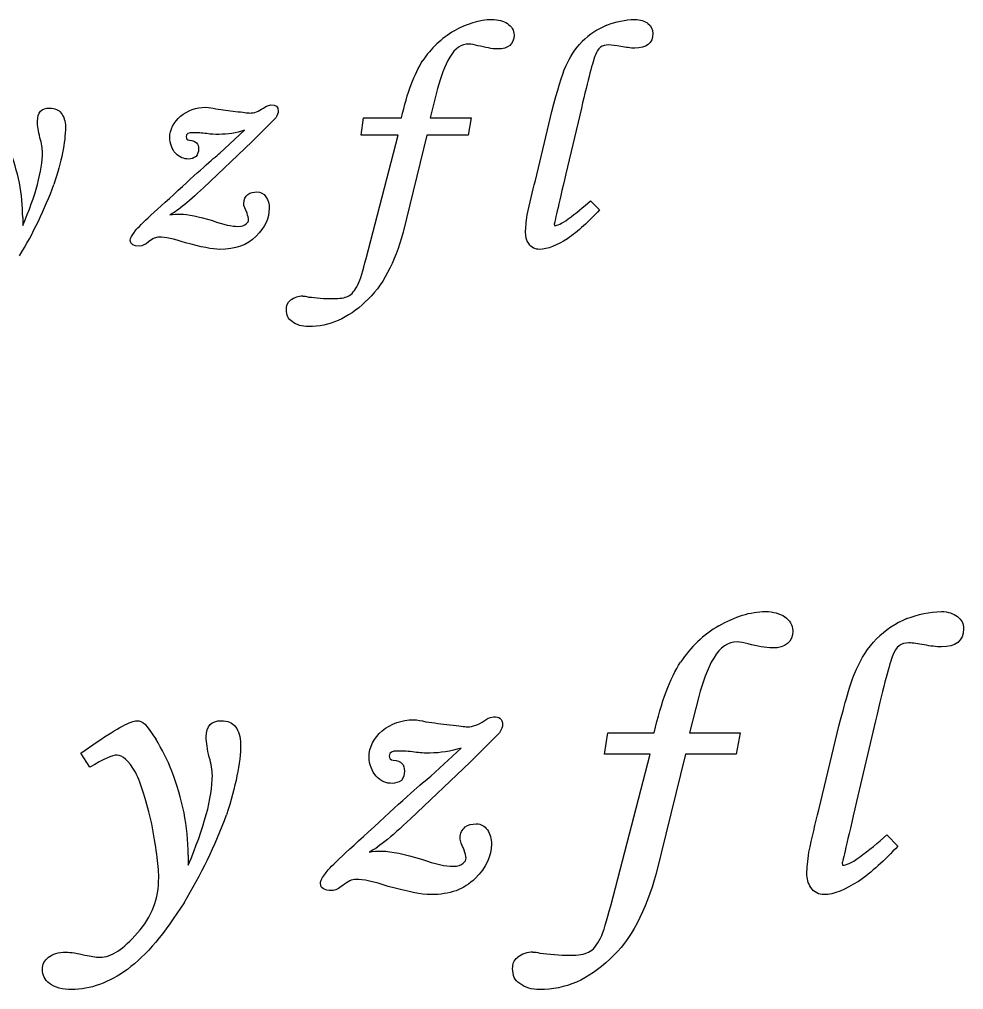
# Model space of a CAD drawing. Header units: millimetres. Extents: x 34 to 5984, y -3597 to 314.
# Drawn here: x 2911.8 to 3014.9, y -1154.4 to -1048.4 of the extents above; entities that cross this region are included whole.
import ezdxf

# ---------------------------------------------------------------- set-up
doc = ezdxf.new("R2010")
doc.units = ezdxf.units.MM

msp = doc.modelspace()

# ---------------------------------------------------------------- linework, layer by layer
at = {"color": 1, "lineweight": 25}
for points in [[(2957.441, -1055.914), (2956.634, -1059.144), (2961.12, -1059.144), (2960.761, -1061.029), (2956.275, -1061.029), (2953.672, -1071.617)], [(2973.144, -1058.068), (2971.439, -1065.246)], [(2939.764, -1059.144), (2937.162, -1061.747), (2931.868, -1066.771)], [(2949.635, -1074.488), (2953.134, -1061.029), (2949.096, -1061.029), (2949.365, -1059.144), (2953.493, -1059.144)], [(2985.952, -1122.345), (2984.958, -1126.32), (2990.479, -1126.32), (2990.038, -1128.639), (2984.516, -1128.639), (2981.314, -1141.669)], [(3005.276, -1124.995), (3003.178, -1133.829)], [(2964.199, -1126.32), (2960.996, -1129.522), (2954.481, -1135.706)], [(2976.345, -1145.202), (2980.652, -1128.639), (2975.683, -1128.639), (2976.014, -1126.32), (2981.093, -1126.32)], [(2919.477, -1130.074), (2918.483, -1128.528), (2920.25, -1127.314)]]:
    msp.add_lwpolyline(points, dxfattribs=at)
for points in [[(2967.222, -1069.733, -0.0108159), (2968.119, -1065.964), (2969.914, -1058.427)], [(2912.128, -1070.002, 0.0498004), (2911.769, -1066.233, 0.038632), (2910.692, -1062.554, 0.0472897), (2909.256, -1059.683)], [(2933.663, -1063.003), (2936.355, -1060.49, -0.0784466), (2933.573, -1060.939)], [(2971.708, -1070.181, 0.0230032), (2974.131, -1068.207), (2975.118, -1069.194)], [(2997.988, -1139.35, -0.0108159), (2999.092, -1134.712), (3001.301, -1125.437)], [(2930.188, -1139.681, 0.0498004), (2929.746, -1135.043, 0.038632), (2928.421, -1130.516, 0.0472897), (2926.654, -1126.983)], [(2956.69, -1131.068), (2960.002, -1127.976, -0.0784466), (2956.579, -1128.528)], [(3003.509, -1139.902, 0.0230032), (3006.491, -1137.473), (3007.705, -1138.687)]]:
    msp.add_lwpolyline(points, format="xyb", dxfattribs=at)
for centre, radius, start, end in [((2979.104, -1056.69), 8.316, 112.47388, 134.90625), ((2964.671, -1058.786), 10.645, 120.70659, 146.19711), ((2943.006, -988.572), 70.271, 261.99018, 263.75979), ((2930.778, -1072.473), 11.713, 82.89369, 90.37338), ((2874.133, -1051.237), 44.098, 328.59012, 339.87123), ((2942.712, -1080.82), 2.204, 89.65992, 127.21007), ((3012.611, -1123.299), 10.234, 112.47388, 134.90625), ((2994.85, -1125.878), 13.1, 120.70659, 146.19711), ((2968.188, -1039.472), 86.477, 261.99018, 263.75979), ((2953.14, -1142.722), 14.415, 82.89369, 90.37338), ((2883.43, -1116.589), 54.268, 328.59012, 339.87123), ((2967.826, -1152.994), 2.712, 89.65992, 127.21007)]:
    msp.add_arc(centre, radius, start, end, dxfattribs=at)
for points in [[(2959.236, -1049.633), (2960.671, -1048.826), (2962.017, -1048.377), (2963.363, -1048.377)], [(2959.236, -1049.633), (2960.671, -1048.826), (2962.017, -1048.377), (2963.363, -1048.377)], [(2963.363, -1048.377), (2964.081, -1048.377), (2964.619, -1048.556), (2965.068, -1048.826)], [(2963.363, -1048.377), (2964.081, -1048.377), (2964.619, -1048.556), (2965.068, -1048.826)], [(2965.068, -1048.826), (2965.517, -1049.184), (2965.786, -1049.543), (2965.786, -1050.082)], [(2965.068, -1048.826), (2965.517, -1049.184), (2965.786, -1049.543), (2965.786, -1050.082)], [(2975.925, -1049.005), (2976.912, -1048.646), (2977.899, -1048.377), (2978.976, -1048.377)], [(2975.925, -1049.005), (2976.912, -1048.646), (2977.899, -1048.377), (2978.976, -1048.377)], [(2978.976, -1048.377), (2979.604, -1048.377), (2980.053, -1048.556), (2980.412, -1048.826)], [(2978.976, -1048.377), (2979.604, -1048.377), (2980.053, -1048.556), (2980.412, -1048.826)], [(2980.412, -1048.826), (2980.771, -1049.095), (2980.95, -1049.454), (2980.95, -1049.902)], [(2980.412, -1048.826), (2980.771, -1049.095), (2980.95, -1049.454), (2980.95, -1049.902)], [(2965.786, -1050.082), (2965.786, -1051.069), (2965.158, -1051.607), (2963.991, -1051.607)], [(2965.786, -1050.082), (2965.786, -1051.069), (2965.158, -1051.607), (2963.991, -1051.607)], [(2980.95, -1049.902), (2980.95, -1050.979), (2980.232, -1051.517), (2978.976, -1051.517)], [(2980.95, -1049.902), (2980.95, -1050.979), (2980.232, -1051.517), (2978.976, -1051.517)], [(2960.851, -1051.069), (2960.043, -1051.069), (2959.325, -1051.517), (2958.787, -1052.504)], [(2960.851, -1051.069), (2960.043, -1051.069), (2959.325, -1051.517), (2958.787, -1052.504)], [(2961.838, -1051.248), (2961.479, -1051.159), (2961.12, -1051.069), (2960.851, -1051.069)], [(2961.838, -1051.248), (2961.479, -1051.159), (2961.12, -1051.069), (2960.851, -1051.069)], [(2963.991, -1051.607), (2963.363, -1051.607), (2962.645, -1051.428), (2961.838, -1051.248)], [(2963.991, -1051.607), (2963.363, -1051.607), (2962.645, -1051.428), (2961.838, -1051.248)], [(2971.439, -1053.491), (2971.888, -1052.504), (2972.426, -1051.607), (2973.234, -1050.8)], [(2971.439, -1053.491), (2971.888, -1052.504), (2972.426, -1051.607), (2973.234, -1050.8)], [(2976.105, -1051.159), (2975.387, -1051.159), (2974.938, -1051.517), (2974.669, -1052.235)], [(2976.105, -1051.159), (2975.387, -1051.159), (2974.938, -1051.517), (2974.669, -1052.235)], [(2977.451, -1051.338), (2976.912, -1051.248), (2976.464, -1051.159), (2976.105, -1051.159)], [(2977.451, -1051.338), (2976.912, -1051.248), (2976.464, -1051.159), (2976.105, -1051.159)], [(2978.976, -1051.517), (2978.528, -1051.517), (2977.989, -1051.428), (2977.451, -1051.338)], [(2978.976, -1051.517), (2978.528, -1051.517), (2977.989, -1051.428), (2977.451, -1051.338)], [(2974.669, -1052.235), (2974.4, -1052.953), (2973.862, -1054.927), (2973.144, -1058.068)], [(2974.669, -1052.235), (2974.4, -1052.953), (2973.862, -1054.927), (2973.144, -1058.068)], [(2953.493, -1059.144), (2954.121, -1056.363), (2954.929, -1054.299), (2955.826, -1052.863)], [(2953.493, -1059.144), (2954.121, -1056.363), (2954.929, -1054.299), (2955.826, -1052.863)], [(2958.787, -1052.504), (2958.159, -1053.491), (2957.8, -1054.658), (2957.441, -1055.914)], [(2958.787, -1052.504), (2958.159, -1053.491), (2957.8, -1054.658), (2957.441, -1055.914)], [(2969.914, -1058.427), (2970.542, -1056.094), (2970.99, -1054.479), (2971.439, -1053.491)], [(2969.914, -1058.427), (2970.542, -1056.094), (2970.99, -1054.479), (2971.439, -1053.491)], [(2938.418, -1058.068), (2938.598, -1057.888), (2938.867, -1057.799), (2939.226, -1057.709)], [(2938.418, -1058.068), (2938.598, -1057.888), (2938.867, -1057.799), (2939.226, -1057.709)], [(2939.226, -1057.709), (2939.764, -1057.709), (2940.034, -1057.888), (2940.034, -1058.427)], [(2939.226, -1057.709), (2939.764, -1057.709), (2940.034, -1057.888), (2940.034, -1058.427)], [(2913.743, -1059.503), (2913.743, -1058.516), (2914.191, -1058.068), (2915.089, -1058.068)], [(2913.743, -1059.503), (2913.743, -1058.516), (2914.191, -1058.068), (2915.089, -1058.068)], [(2915.089, -1058.068), (2915.627, -1058.068), (2916.076, -1058.247), (2916.345, -1058.606)], [(2915.089, -1058.068), (2915.627, -1058.068), (2916.076, -1058.247), (2916.345, -1058.606)], [(2916.345, -1058.606), (2916.614, -1058.965), (2916.794, -1059.503), (2916.794, -1060.131)], [(2916.345, -1058.606), (2916.614, -1058.965), (2916.794, -1059.503), (2916.794, -1060.131)], [(2929.356, -1058.965), (2930.163, -1058.337), (2931.061, -1057.978), (2932.137, -1057.978)], [(2929.356, -1058.965), (2930.163, -1058.337), (2931.061, -1057.978), (2932.137, -1057.978)], [(2932.137, -1057.978), (2932.496, -1057.978), (2932.855, -1058.068), (2933.214, -1058.157)], [(2932.137, -1057.978), (2932.496, -1057.978), (2932.855, -1058.068), (2933.214, -1058.157)], [(2935.368, -1058.427), (2936.175, -1058.516), (2936.714, -1058.606), (2936.893, -1058.606)], [(2935.368, -1058.427), (2936.175, -1058.516), (2936.714, -1058.606), (2936.893, -1058.606)], [(2936.893, -1058.606), (2937.431, -1058.606), (2937.88, -1058.427), (2938.418, -1058.068)], [(2936.893, -1058.606), (2937.431, -1058.606), (2937.88, -1058.427), (2938.418, -1058.068)], [(2940.034, -1058.427), (2940.034, -1058.606), (2939.944, -1058.786), (2939.764, -1059.144)], [(2940.034, -1058.427), (2940.034, -1058.606), (2939.944, -1058.786), (2939.764, -1059.144)], [(2914.012, -1061.298), (2913.832, -1060.58), (2913.743, -1060.042), (2913.743, -1059.503)], [(2914.012, -1061.298), (2913.832, -1060.58), (2913.743, -1060.042), (2913.743, -1059.503)], [(2928.189, -1061.298), (2928.189, -1060.401), (2928.638, -1059.593), (2929.356, -1058.965)], [(2928.189, -1061.298), (2928.189, -1060.401), (2928.638, -1059.593), (2929.356, -1058.965)], [(2916.794, -1060.131), (2916.794, -1061.836), (2916.345, -1063.9), (2915.537, -1066.413)], [(2916.794, -1060.131), (2916.794, -1061.836), (2916.345, -1063.9), (2915.537, -1066.413)], [(2930.702, -1060.76), (2930.253, -1060.76), (2929.984, -1060.849), (2929.984, -1061.208)], [(2930.702, -1060.76), (2930.253, -1060.76), (2929.984, -1060.849), (2929.984, -1061.208)], [(2933.573, -1060.939), (2933.124, -1060.939), (2932.676, -1060.939), (2932.227, -1060.849)], [(2933.573, -1060.939), (2933.124, -1060.939), (2932.676, -1060.939), (2932.227, -1060.849)], [(2914.281, -1062.913), (2914.281, -1062.464), (2914.191, -1061.926), (2914.012, -1061.298)], [(2914.281, -1062.913), (2914.281, -1062.464), (2914.191, -1061.926), (2914.012, -1061.298)], [(2928.817, -1063.003), (2928.458, -1062.554), (2928.189, -1061.926), (2928.189, -1061.298)], [(2928.817, -1063.003), (2928.458, -1062.554), (2928.189, -1061.926), (2928.189, -1061.298)], [(2929.984, -1061.208), (2929.984, -1061.388), (2930.074, -1061.567), (2930.343, -1061.567)], [(2929.984, -1061.208), (2929.984, -1061.388), (2930.074, -1061.567), (2930.343, -1061.567)], [(2930.343, -1061.567), (2931.061, -1061.657), (2931.33, -1061.926), (2931.33, -1062.554)], [(2930.343, -1061.567), (2931.061, -1061.657), (2931.33, -1061.926), (2931.33, -1062.554)], [(2912.128, -1070.899), (2913.563, -1067.579), (2914.281, -1064.887), (2914.281, -1062.913)], [(2912.128, -1070.899), (2913.563, -1067.579), (2914.281, -1064.887), (2914.281, -1062.913)], [(2928.638, -1067.489), (2931.24, -1065.067), (2932.945, -1063.541), (2933.663, -1063.003)], [(2928.638, -1067.489), (2931.24, -1065.067), (2932.945, -1063.541), (2933.663, -1063.003)], [(2930.253, -1063.631), (2929.715, -1063.631), (2929.266, -1063.451), (2928.817, -1063.003)], [(2930.253, -1063.631), (2929.715, -1063.631), (2929.266, -1063.451), (2928.817, -1063.003)], [(2931.33, -1062.554), (2931.33, -1062.823), (2931.24, -1063.093), (2931.061, -1063.362)], [(2931.33, -1062.554), (2931.33, -1062.823), (2931.24, -1063.093), (2931.061, -1063.362)], [(2931.061, -1063.362), (2930.791, -1063.541), (2930.522, -1063.631), (2930.253, -1063.631)], [(2931.061, -1063.362), (2930.791, -1063.541), (2930.522, -1063.631), (2930.253, -1063.631)], [(2971.439, -1065.246), (2970.631, -1068.835), (2970.183, -1070.63), (2970.183, -1070.72)], [(2971.439, -1065.246), (2970.631, -1068.835), (2970.183, -1070.63), (2970.183, -1070.72)], [(2931.868, -1066.771), (2930.074, -1068.476), (2928.817, -1069.463), (2928.189, -1069.733)], [(2931.868, -1066.771), (2930.074, -1068.476), (2928.817, -1069.463), (2928.189, -1069.733)], [(2936.714, -1067.489), (2936.983, -1067.31), (2937.342, -1067.22), (2937.701, -1067.22)], [(2936.714, -1067.489), (2936.983, -1067.31), (2937.342, -1067.22), (2937.701, -1067.22)], [(2937.701, -1067.22), (2938.149, -1067.22), (2938.418, -1067.4), (2938.688, -1067.759)], [(2937.701, -1067.22), (2938.149, -1067.22), (2938.418, -1067.4), (2938.688, -1067.759)], [(2924.331, -1071.617), (2924.51, -1071.258), (2925.946, -1069.912), (2928.638, -1067.489)], [(2924.331, -1071.617), (2924.51, -1071.258), (2925.946, -1069.912), (2928.638, -1067.489)], [(2936.265, -1068.476), (2936.265, -1068.028), (2936.444, -1067.759), (2936.714, -1067.489)], [(2936.265, -1068.476), (2936.265, -1068.028), (2936.444, -1067.759), (2936.714, -1067.489)], [(2938.688, -1067.759), (2938.957, -1068.117), (2939.047, -1068.566), (2939.047, -1069.015)], [(2938.688, -1067.759), (2938.957, -1068.117), (2939.047, -1068.566), (2939.047, -1069.015)], [(2936.624, -1069.553), (2936.444, -1069.104), (2936.265, -1068.746), (2936.265, -1068.476)], [(2936.624, -1069.553), (2936.444, -1069.104), (2936.265, -1068.746), (2936.265, -1068.476)], [(2939.047, -1069.015), (2939.047, -1070.091), (2938.598, -1071.079), (2937.611, -1072.066)], [(2939.047, -1069.015), (2939.047, -1070.091), (2938.598, -1071.079), (2937.611, -1072.066)], [(2975.118, -1069.194), (2973.951, -1070.45), (2972.785, -1071.527), (2971.618, -1072.335)], [(2975.118, -1069.194), (2973.951, -1070.45), (2972.785, -1071.527), (2971.618, -1072.335)], [(2912.128, -1070.002), (2912.128, -1070.45), (2912.128, -1070.72), (2912.128, -1070.899)], [(2912.128, -1070.002), (2912.128, -1070.45), (2912.128, -1070.72), (2912.128, -1070.899)], [(2928.189, -1069.733), (2928.548, -1069.643), (2928.997, -1069.643), (2929.356, -1069.643)], [(2928.189, -1069.733), (2928.548, -1069.643), (2928.997, -1069.643), (2929.356, -1069.643)], [(2929.356, -1069.643), (2930.163, -1069.643), (2931.33, -1069.912), (2932.855, -1070.361)], [(2929.356, -1069.643), (2930.163, -1069.643), (2931.33, -1069.912), (2932.855, -1070.361)], [(2932.855, -1070.361), (2934.022, -1070.809), (2935.009, -1070.989), (2935.637, -1070.989)], [(2932.855, -1070.361), (2934.022, -1070.809), (2935.009, -1070.989), (2935.637, -1070.989)], [(2936.534, -1070.72), (2936.714, -1070.54), (2936.803, -1070.45), (2936.803, -1070.271)], [(2936.534, -1070.72), (2936.714, -1070.54), (2936.803, -1070.45), (2936.803, -1070.271)], [(2936.803, -1070.271), (2936.803, -1070.091), (2936.714, -1069.822), (2936.624, -1069.553)], [(2936.803, -1070.271), (2936.803, -1070.091), (2936.714, -1069.822), (2936.624, -1069.553)], [(2967.042, -1071.617), (2967.042, -1071.168), (2967.132, -1070.54), (2967.222, -1069.733)], [(2967.042, -1071.617), (2967.042, -1071.168), (2967.132, -1070.54), (2967.222, -1069.733)], [(2970.272, -1070.899), (2970.452, -1070.899), (2970.99, -1070.72), (2971.708, -1070.181)], [(2970.272, -1070.899), (2970.452, -1070.899), (2970.99, -1070.72), (2971.708, -1070.181)], [(2935.637, -1070.989), (2936.085, -1070.989), (2936.355, -1070.899), (2936.534, -1070.72)], [(2935.637, -1070.989), (2936.085, -1070.989), (2936.355, -1070.899), (2936.534, -1070.72)], [(2970.183, -1070.72), (2970.183, -1070.899), (2970.183, -1070.899), (2970.272, -1070.899)], [(2970.183, -1070.72), (2970.183, -1070.899), (2970.183, -1070.899), (2970.272, -1070.899)], [(2923.882, -1072.514), (2923.882, -1072.245), (2924.062, -1071.976), (2924.331, -1071.617)], [(2923.882, -1072.514), (2923.882, -1072.245), (2924.062, -1071.976), (2924.331, -1071.617)], [(2924.869, -1073.142), (2924.241, -1073.142), (2923.882, -1072.963), (2923.882, -1072.514)], [(2924.869, -1073.142), (2924.241, -1073.142), (2923.882, -1072.963), (2923.882, -1072.514)], [(2927.023, -1072.155), (2926.664, -1072.155), (2926.305, -1072.335), (2925.856, -1072.694)], [(2927.023, -1072.155), (2926.664, -1072.155), (2926.305, -1072.335), (2925.856, -1072.694)], [(2929.894, -1072.783), (2928.638, -1072.335), (2927.651, -1072.155), (2927.023, -1072.155)], [(2929.894, -1072.783), (2928.638, -1072.335), (2927.651, -1072.155), (2927.023, -1072.155)], [(2937.611, -1072.066), (2936.624, -1073.053), (2935.368, -1073.501), (2933.663, -1073.501)], [(2937.611, -1072.066), (2936.624, -1073.053), (2935.368, -1073.501), (2933.663, -1073.501)], [(2953.672, -1071.617), (2952.775, -1074.937), (2951.429, -1077.539), (2949.545, -1079.244)], [(2953.672, -1071.617), (2952.775, -1074.937), (2951.429, -1077.539), (2949.545, -1079.244)], [(2967.401, -1072.873), (2967.132, -1072.514), (2967.042, -1072.066), (2967.042, -1071.617)], [(2967.401, -1072.873), (2967.132, -1072.514), (2967.042, -1072.066), (2967.042, -1071.617)], [(2971.618, -1072.335), (2970.452, -1073.053), (2969.465, -1073.501), (2968.568, -1073.501)], [(2971.618, -1072.335), (2970.452, -1073.053), (2969.465, -1073.501), (2968.568, -1073.501)], [(2925.856, -1072.694), (2925.497, -1072.963), (2925.228, -1073.142), (2924.869, -1073.142)], [(2925.856, -1072.694), (2925.497, -1072.963), (2925.228, -1073.142), (2924.869, -1073.142)], [(2933.663, -1073.501), (2932.855, -1073.501), (2931.599, -1073.232), (2929.894, -1072.783)], [(2933.663, -1073.501), (2932.855, -1073.501), (2931.599, -1073.232), (2929.894, -1072.783)], [(2968.568, -1073.501), (2968.119, -1073.501), (2967.67, -1073.322), (2967.401, -1072.873)], [(2968.568, -1073.501), (2968.119, -1073.501), (2967.67, -1073.322), (2967.401, -1072.873)], [(2948.737, -1077.36), (2949.006, -1076.821), (2949.276, -1075.834), (2949.635, -1074.488)], [(2948.737, -1077.36), (2949.006, -1076.821), (2949.276, -1075.834), (2949.635, -1074.488)], [(2947.661, -1078.616), (2948.109, -1078.436), (2948.378, -1077.988), (2948.737, -1077.36)], [(2947.661, -1078.616), (2948.109, -1078.436), (2948.378, -1077.988), (2948.737, -1077.36)], [(2942.725, -1078.616), (2942.905, -1078.616), (2943.084, -1078.616), (2943.354, -1078.706)], [(2942.725, -1078.616), (2942.905, -1078.616), (2943.084, -1078.616), (2943.354, -1078.706)], [(2943.354, -1078.706), (2944.161, -1078.795), (2945.058, -1078.885), (2946.045, -1078.885)], [(2943.354, -1078.706), (2944.161, -1078.795), (2945.058, -1078.885), (2946.045, -1078.885)], [(2946.045, -1078.885), (2946.763, -1078.885), (2947.302, -1078.795), (2947.661, -1078.616)], [(2946.045, -1078.885), (2946.763, -1078.885), (2947.302, -1078.795), (2947.661, -1078.616)], [(2940.931, -1080.051), (2940.931, -1079.693), (2941.021, -1079.334), (2941.379, -1079.064)], [(2940.931, -1080.051), (2940.931, -1079.693), (2941.021, -1079.334), (2941.379, -1079.064)], [(2949.545, -1079.244), (2947.661, -1081.039), (2945.597, -1081.936), (2943.354, -1081.936)], [(2949.545, -1079.244), (2947.661, -1081.039), (2945.597, -1081.936), (2943.354, -1081.936)], [(2941.559, -1081.397), (2941.11, -1081.128), (2940.931, -1080.68), (2940.931, -1080.051)], [(2941.559, -1081.397), (2941.11, -1081.128), (2940.931, -1080.68), (2940.931, -1080.051)], [(2943.354, -1081.936), (2942.636, -1081.936), (2942.008, -1081.756), (2941.559, -1081.397)], [(2943.354, -1081.936), (2942.636, -1081.936), (2942.008, -1081.756), (2941.559, -1081.397)], [(2988.16, -1114.615), (2989.927, -1113.621), (2991.584, -1113.069), (2993.24, -1113.069)], [(2988.16, -1114.615), (2989.927, -1113.621), (2991.584, -1113.069), (2993.24, -1113.069)], [(2993.24, -1113.069), (2994.123, -1113.069), (2994.786, -1113.29), (2995.338, -1113.621)], [(2993.24, -1113.069), (2994.123, -1113.069), (2994.786, -1113.29), (2995.338, -1113.621)], [(2995.338, -1113.621), (2995.89, -1114.063), (2996.221, -1114.505), (2996.221, -1115.167)], [(2995.338, -1113.621), (2995.89, -1114.063), (2996.221, -1114.505), (2996.221, -1115.167)], [(3008.699, -1113.842), (3009.914, -1113.4), (3011.129, -1113.069), (3012.454, -1113.069)], [(3008.699, -1113.842), (3009.914, -1113.4), (3011.129, -1113.069), (3012.454, -1113.069)], [(3012.454, -1113.069), (3013.227, -1113.069), (3013.779, -1113.29), (3014.22, -1113.621)], [(3012.454, -1113.069), (3013.227, -1113.069), (3013.779, -1113.29), (3014.22, -1113.621)], [(3014.22, -1113.621), (3014.662, -1113.953), (3014.883, -1114.394), (3014.883, -1114.946)], [(3014.22, -1113.621), (3014.662, -1113.953), (3014.883, -1114.394), (3014.883, -1114.946)], [(3014.883, -1114.946), (3014.883, -1116.271), (3014, -1116.934), (3012.454, -1116.934)], [(3014.883, -1114.946), (3014.883, -1116.271), (3014, -1116.934), (3012.454, -1116.934)], [(2996.221, -1115.167), (2996.221, -1116.382), (2995.448, -1117.044), (2994.013, -1117.044)], [(2996.221, -1115.167), (2996.221, -1116.382), (2995.448, -1117.044), (2994.013, -1117.044)], [(3003.178, -1119.363), (3003.73, -1118.149), (3004.393, -1117.044), (3005.387, -1116.051)], [(3003.178, -1119.363), (3003.73, -1118.149), (3004.393, -1117.044), (3005.387, -1116.051)], [(2990.148, -1116.382), (2989.154, -1116.382), (2988.271, -1116.934), (2987.608, -1118.149)], [(2990.148, -1116.382), (2989.154, -1116.382), (2988.271, -1116.934), (2987.608, -1118.149)], [(2991.363, -1116.603), (2990.921, -1116.492), (2990.479, -1116.382), (2990.148, -1116.382)], [(2991.363, -1116.603), (2990.921, -1116.492), (2990.479, -1116.382), (2990.148, -1116.382)], [(2994.013, -1117.044), (2993.24, -1117.044), (2992.357, -1116.824), (2991.363, -1116.603)], [(2994.013, -1117.044), (2993.24, -1117.044), (2992.357, -1116.824), (2991.363, -1116.603)], [(3008.92, -1116.492), (3008.037, -1116.492), (3007.485, -1116.934), (3007.153, -1117.817)], [(3008.92, -1116.492), (3008.037, -1116.492), (3007.485, -1116.934), (3007.153, -1117.817)], [(3010.577, -1116.713), (3009.914, -1116.603), (3009.362, -1116.492), (3008.92, -1116.492)], [(3010.577, -1116.713), (3009.914, -1116.603), (3009.362, -1116.492), (3008.92, -1116.492)], [(3012.454, -1116.934), (3011.902, -1116.934), (3011.239, -1116.824), (3010.577, -1116.713)], [(3012.454, -1116.934), (3011.902, -1116.934), (3011.239, -1116.824), (3010.577, -1116.713)], [(2987.608, -1118.149), (2986.835, -1119.363), (2986.394, -1120.799), (2985.952, -1122.345)], [(2987.608, -1118.149), (2986.835, -1119.363), (2986.394, -1120.799), (2985.952, -1122.345)], [(3007.153, -1117.817), (3006.822, -1118.701), (3006.16, -1121.13), (3005.276, -1124.995)], [(3007.153, -1117.817), (3006.822, -1118.701), (3006.16, -1121.13), (3005.276, -1124.995)], [(2981.093, -1126.32), (2981.866, -1122.897), (2982.86, -1120.357), (2983.964, -1118.59)], [(2981.093, -1126.32), (2981.866, -1122.897), (2982.86, -1120.357), (2983.964, -1118.59)], [(3001.301, -1125.437), (3002.074, -1122.566), (3002.626, -1120.578), (3003.178, -1119.363)], [(3001.301, -1125.437), (3002.074, -1122.566), (3002.626, -1120.578), (3003.178, -1119.363)], [(2962.542, -1124.995), (2962.763, -1124.774), (2963.094, -1124.664), (2963.536, -1124.553)], [(2962.542, -1124.995), (2962.763, -1124.774), (2963.094, -1124.664), (2963.536, -1124.553)], [(2963.536, -1124.553), (2964.199, -1124.553), (2964.53, -1124.774), (2964.53, -1125.437)], [(2963.536, -1124.553), (2964.199, -1124.553), (2964.53, -1124.774), (2964.53, -1125.437)], [(2920.25, -1127.314), (2922.458, -1125.768), (2924.004, -1124.995), (2924.556, -1124.995)], [(2920.25, -1127.314), (2922.458, -1125.768), (2924.004, -1124.995), (2924.556, -1124.995)], [(2924.556, -1124.995), (2924.888, -1124.995), (2925.219, -1125.105), (2925.44, -1125.326)], [(2924.556, -1124.995), (2924.888, -1124.995), (2925.219, -1125.105), (2925.44, -1125.326)], [(2925.44, -1125.326), (2925.55, -1125.437), (2925.992, -1125.989), (2926.654, -1126.983)], [(2925.44, -1125.326), (2925.55, -1125.437), (2925.992, -1125.989), (2926.654, -1126.983)], [(2932.176, -1126.762), (2932.176, -1125.547), (2932.728, -1124.995), (2933.832, -1124.995)], [(2932.176, -1126.762), (2932.176, -1125.547), (2932.728, -1124.995), (2933.832, -1124.995)], [(2933.832, -1124.995), (2934.495, -1124.995), (2935.047, -1125.216), (2935.378, -1125.657)], [(2933.832, -1124.995), (2934.495, -1124.995), (2935.047, -1125.216), (2935.378, -1125.657)], [(2951.389, -1126.099), (2952.383, -1125.326), (2953.487, -1124.884), (2954.812, -1124.884)], [(2951.389, -1126.099), (2952.383, -1125.326), (2953.487, -1124.884), (2954.812, -1124.884)], [(2954.812, -1124.884), (2955.254, -1124.884), (2955.696, -1124.995), (2956.138, -1125.105)], [(2954.812, -1124.884), (2955.254, -1124.884), (2955.696, -1124.995), (2956.138, -1125.105)], [(2958.788, -1125.437), (2959.782, -1125.547), (2960.444, -1125.657), (2960.665, -1125.657)], [(2958.788, -1125.437), (2959.782, -1125.547), (2960.444, -1125.657), (2960.665, -1125.657)], [(2960.665, -1125.657), (2961.327, -1125.657), (2961.88, -1125.437), (2962.542, -1124.995)], [(2960.665, -1125.657), (2961.327, -1125.657), (2961.88, -1125.437), (2962.542, -1124.995)], [(2964.53, -1125.437), (2964.53, -1125.657), (2964.419, -1125.878), (2964.199, -1126.32)], [(2964.53, -1125.437), (2964.53, -1125.657), (2964.419, -1125.878), (2964.199, -1126.32)], [(2935.378, -1125.657), (2935.709, -1126.099), (2935.93, -1126.762), (2935.93, -1127.535)], [(2935.378, -1125.657), (2935.709, -1126.099), (2935.93, -1126.762), (2935.93, -1127.535)], [(2949.954, -1128.97), (2949.954, -1127.866), (2950.506, -1126.872), (2951.389, -1126.099)], [(2949.954, -1128.97), (2949.954, -1127.866), (2950.506, -1126.872), (2951.389, -1126.099)], [(2932.507, -1128.97), (2932.286, -1128.087), (2932.176, -1127.424), (2932.176, -1126.762)], [(2932.507, -1128.97), (2932.286, -1128.087), (2932.176, -1127.424), (2932.176, -1126.762)], [(2935.93, -1127.535), (2935.93, -1129.633), (2935.378, -1132.172), (2934.384, -1135.264)], [(2935.93, -1127.535), (2935.93, -1129.633), (2935.378, -1132.172), (2934.384, -1135.264)], [(2922.458, -1128.749), (2921.906, -1128.749), (2920.912, -1129.191), (2919.477, -1130.074)], [(2922.458, -1128.749), (2921.906, -1128.749), (2920.912, -1129.191), (2919.477, -1130.074)], [(2924.446, -1130.627), (2923.673, -1129.301), (2923.01, -1128.749), (2922.458, -1128.749)], [(2924.446, -1130.627), (2923.673, -1129.301), (2923.01, -1128.749), (2922.458, -1128.749)], [(2953.046, -1128.308), (2952.494, -1128.308), (2952.162, -1128.418), (2952.162, -1128.86)], [(2953.046, -1128.308), (2952.494, -1128.308), (2952.162, -1128.418), (2952.162, -1128.86)], [(2956.579, -1128.528), (2956.027, -1128.528), (2955.475, -1128.528), (2954.923, -1128.418)], [(2956.579, -1128.528), (2956.027, -1128.528), (2955.475, -1128.528), (2954.923, -1128.418)], [(2932.838, -1130.958), (2932.838, -1130.406), (2932.728, -1129.743), (2932.507, -1128.97)], [(2932.838, -1130.958), (2932.838, -1130.406), (2932.728, -1129.743), (2932.507, -1128.97)], [(2950.727, -1131.068), (2950.285, -1130.516), (2949.954, -1129.743), (2949.954, -1128.97)], [(2950.727, -1131.068), (2950.285, -1130.516), (2949.954, -1129.743), (2949.954, -1128.97)], [(2952.162, -1128.86), (2952.162, -1129.081), (2952.273, -1129.301), (2952.604, -1129.301)], [(2952.162, -1128.86), (2952.162, -1129.081), (2952.273, -1129.301), (2952.604, -1129.301)], [(2952.604, -1129.301), (2953.487, -1129.412), (2953.819, -1129.743), (2953.819, -1130.516)], [(2952.604, -1129.301), (2953.487, -1129.412), (2953.819, -1129.743), (2953.819, -1130.516)], [(2926.213, -1136.258), (2925.661, -1133.829), (2925.108, -1131.952), (2924.446, -1130.627)], [(2926.213, -1136.258), (2925.661, -1133.829), (2925.108, -1131.952), (2924.446, -1130.627)], [(2953.819, -1130.516), (2953.819, -1130.847), (2953.708, -1131.179), (2953.487, -1131.51)], [(2953.819, -1130.516), (2953.819, -1130.847), (2953.708, -1131.179), (2953.487, -1131.51)], [(2930.188, -1140.785), (2931.955, -1136.7), (2932.838, -1133.387), (2932.838, -1130.958)], [(2930.188, -1140.785), (2931.955, -1136.7), (2932.838, -1133.387), (2932.838, -1130.958)], [(2950.506, -1136.589), (2953.708, -1133.608), (2955.806, -1131.731), (2956.69, -1131.068)], [(2950.506, -1136.589), (2953.708, -1133.608), (2955.806, -1131.731), (2956.69, -1131.068)], [(2952.494, -1131.841), (2951.831, -1131.841), (2951.279, -1131.62), (2950.727, -1131.068)], [(2952.494, -1131.841), (2951.831, -1131.841), (2951.279, -1131.62), (2950.727, -1131.068)], [(2953.487, -1131.51), (2953.156, -1131.731), (2952.825, -1131.841), (2952.494, -1131.841)], [(2953.487, -1131.51), (2953.156, -1131.731), (2952.825, -1131.841), (2952.494, -1131.841)], [(3003.178, -1133.829), (3002.184, -1138.246), (3001.632, -1140.454), (3001.632, -1140.565)], [(3003.178, -1133.829), (3002.184, -1138.246), (3001.632, -1140.454), (3001.632, -1140.565)], [(2954.481, -1135.706), (2952.273, -1137.804), (2950.727, -1139.019), (2949.954, -1139.35)], [(2954.481, -1135.706), (2952.273, -1137.804), (2950.727, -1139.019), (2949.954, -1139.35)], [(2926.986, -1142.111), (2926.986, -1140.675), (2926.654, -1138.687), (2926.213, -1136.258)], [(2926.986, -1142.111), (2926.986, -1140.675), (2926.654, -1138.687), (2926.213, -1136.258)], [(2945.206, -1141.669), (2945.426, -1141.227), (2947.193, -1139.571), (2950.506, -1136.589)], [(2945.206, -1141.669), (2945.426, -1141.227), (2947.193, -1139.571), (2950.506, -1136.589)], [(2959.892, -1137.804), (2959.892, -1137.252), (2960.113, -1136.921), (2960.444, -1136.589)], [(2959.892, -1137.804), (2959.892, -1137.252), (2960.113, -1136.921), (2960.444, -1136.589)], [(2960.444, -1136.589), (2960.775, -1136.369), (2961.217, -1136.258), (2961.659, -1136.258)], [(2960.444, -1136.589), (2960.775, -1136.369), (2961.217, -1136.258), (2961.659, -1136.258)], [(2961.659, -1136.258), (2962.211, -1136.258), (2962.542, -1136.479), (2962.873, -1136.921)], [(2961.659, -1136.258), (2962.211, -1136.258), (2962.542, -1136.479), (2962.873, -1136.921)], [(2962.873, -1136.921), (2963.205, -1137.362), (2963.315, -1137.914), (2963.315, -1138.467)], [(2962.873, -1136.921), (2963.205, -1137.362), (2963.315, -1137.914), (2963.315, -1138.467)], [(2960.334, -1139.129), (2960.113, -1138.577), (2959.892, -1138.135), (2959.892, -1137.804)], [(2960.334, -1139.129), (2960.113, -1138.577), (2959.892, -1138.135), (2959.892, -1137.804)], [(2949.954, -1139.35), (2950.396, -1139.24), (2950.948, -1139.24), (2951.389, -1139.24)], [(2949.954, -1139.35), (2950.396, -1139.24), (2950.948, -1139.24), (2951.389, -1139.24)], [(2951.389, -1139.24), (2952.383, -1139.24), (2953.819, -1139.571), (2955.696, -1140.123)], [(2951.389, -1139.24), (2952.383, -1139.24), (2953.819, -1139.571), (2955.696, -1140.123)], [(2960.555, -1140.013), (2960.555, -1139.792), (2960.444, -1139.46), (2960.334, -1139.129)], [(2960.555, -1140.013), (2960.555, -1139.792), (2960.444, -1139.46), (2960.334, -1139.129)], [(2963.315, -1138.467), (2963.315, -1139.792), (2962.763, -1141.006), (2961.548, -1142.221)], [(2963.315, -1138.467), (2963.315, -1139.792), (2962.763, -1141.006), (2961.548, -1142.221)], [(2997.767, -1141.669), (2997.767, -1141.117), (2997.878, -1140.344), (2997.988, -1139.35)], [(2997.767, -1141.669), (2997.767, -1141.117), (2997.878, -1140.344), (2997.988, -1139.35)], [(3007.705, -1138.687), (3006.27, -1140.233), (3004.834, -1141.558), (3003.399, -1142.552)], [(3007.705, -1138.687), (3006.27, -1140.233), (3004.834, -1141.558), (3003.399, -1142.552)], [(2930.188, -1139.681), (2930.188, -1140.233), (2930.188, -1140.565), (2930.188, -1140.785)], [(2930.188, -1139.681), (2930.188, -1140.233), (2930.188, -1140.565), (2930.188, -1140.785)], [(2955.696, -1140.123), (2957.131, -1140.675), (2958.346, -1140.896), (2959.119, -1140.896)], [(2955.696, -1140.123), (2957.131, -1140.675), (2958.346, -1140.896), (2959.119, -1140.896)], [(2960.223, -1140.565), (2960.444, -1140.344), (2960.555, -1140.233), (2960.555, -1140.013)], [(2960.223, -1140.565), (2960.444, -1140.344), (2960.555, -1140.233), (2960.555, -1140.013)], [(3001.743, -1140.785), (3001.963, -1140.785), (3002.626, -1140.565), (3003.509, -1139.902)], [(3001.743, -1140.785), (3001.963, -1140.785), (3002.626, -1140.565), (3003.509, -1139.902)], [(2959.119, -1140.896), (2959.671, -1140.896), (2960.002, -1140.785), (2960.223, -1140.565)], [(2959.119, -1140.896), (2959.671, -1140.896), (2960.002, -1140.785), (2960.223, -1140.565)], [(3001.632, -1140.565), (3001.632, -1140.785), (3001.632, -1140.785), (3001.743, -1140.785)], [(3001.632, -1140.565), (3001.632, -1140.785), (3001.632, -1140.785), (3001.743, -1140.785)], [(2924.667, -1148.184), (2926.213, -1146.417), (2926.986, -1144.429), (2926.986, -1142.111)], [(2924.667, -1148.184), (2926.213, -1146.417), (2926.986, -1144.429), (2926.986, -1142.111)], [(2944.653, -1142.773), (2944.653, -1142.442), (2944.874, -1142.111), (2945.206, -1141.669)], [(2944.653, -1142.773), (2944.653, -1142.442), (2944.874, -1142.111), (2945.206, -1141.669)], [(2948.518, -1142.331), (2948.077, -1142.331), (2947.635, -1142.552), (2947.083, -1142.994)], [(2948.518, -1142.331), (2948.077, -1142.331), (2947.635, -1142.552), (2947.083, -1142.994)], [(2952.052, -1143.104), (2950.506, -1142.552), (2949.291, -1142.331), (2948.518, -1142.331)], [(2952.052, -1143.104), (2950.506, -1142.552), (2949.291, -1142.331), (2948.518, -1142.331)], [(2961.548, -1142.221), (2960.334, -1143.436), (2958.788, -1143.988), (2956.69, -1143.988)], [(2961.548, -1142.221), (2960.334, -1143.436), (2958.788, -1143.988), (2956.69, -1143.988)], [(2981.314, -1141.669), (2980.21, -1145.755), (2978.554, -1148.957), (2976.235, -1151.055)], [(2981.314, -1141.669), (2980.21, -1145.755), (2978.554, -1148.957), (2976.235, -1151.055)], [(2998.209, -1143.215), (2997.878, -1142.773), (2997.767, -1142.221), (2997.767, -1141.669)], [(2998.209, -1143.215), (2997.878, -1142.773), (2997.767, -1142.221), (2997.767, -1141.669)], [(3003.399, -1142.552), (3001.963, -1143.436), (3000.749, -1143.988), (2999.645, -1143.988)], [(3003.399, -1142.552), (3001.963, -1143.436), (3000.749, -1143.988), (2999.645, -1143.988)], [(2945.868, -1143.546), (2945.095, -1143.546), (2944.653, -1143.325), (2944.653, -1142.773)], [(2945.868, -1143.546), (2945.095, -1143.546), (2944.653, -1143.325), (2944.653, -1142.773)], [(2947.083, -1142.994), (2946.641, -1143.325), (2946.31, -1143.546), (2945.868, -1143.546)], [(2947.083, -1142.994), (2946.641, -1143.325), (2946.31, -1143.546), (2945.868, -1143.546)], [(2956.69, -1143.988), (2955.696, -1143.988), (2954.15, -1143.657), (2952.052, -1143.104)], [(2956.69, -1143.988), (2955.696, -1143.988), (2954.15, -1143.657), (2952.052, -1143.104)], [(2999.645, -1143.988), (2999.092, -1143.988), (2998.54, -1143.767), (2998.209, -1143.215)], [(2999.645, -1143.988), (2999.092, -1143.988), (2998.54, -1143.767), (2998.209, -1143.215)], [(2929.746, -1144.871), (2927.648, -1148.184), (2925.661, -1150.613), (2923.563, -1152.159)], [(2929.746, -1144.871), (2927.648, -1148.184), (2925.661, -1150.613), (2923.563, -1152.159)], [(2975.241, -1148.736), (2975.572, -1148.073), (2975.903, -1146.859), (2976.345, -1145.202)], [(2975.241, -1148.736), (2975.572, -1148.073), (2975.903, -1146.859), (2976.345, -1145.202)], [(2920.581, -1150.834), (2921.796, -1150.834), (2923.121, -1149.951), (2924.667, -1148.184)], [(2920.581, -1150.834), (2921.796, -1150.834), (2923.121, -1149.951), (2924.667, -1148.184)], [(2973.916, -1150.282), (2974.468, -1150.061), (2974.799, -1149.509), (2975.241, -1148.736)], [(2973.916, -1150.282), (2974.468, -1150.061), (2974.799, -1149.509), (2975.241, -1148.736)], [(2914.287, -1152.159), (2914.287, -1151.607), (2914.508, -1151.165), (2914.949, -1150.834)], [(2914.287, -1152.159), (2914.287, -1151.607), (2914.508, -1151.165), (2914.949, -1150.834)], [(2914.949, -1150.834), (2915.391, -1150.503), (2916.054, -1150.282), (2916.827, -1150.282)], [(2914.949, -1150.834), (2915.391, -1150.503), (2916.054, -1150.282), (2916.827, -1150.282)], [(2916.827, -1150.282), (2917.379, -1150.282), (2918.152, -1150.392), (2918.925, -1150.613)], [(2916.827, -1150.282), (2917.379, -1150.282), (2918.152, -1150.392), (2918.925, -1150.613)], [(2918.925, -1150.613), (2919.587, -1150.724), (2920.029, -1150.834), (2920.581, -1150.834)], [(2918.925, -1150.613), (2919.587, -1150.724), (2920.029, -1150.834), (2920.581, -1150.834)], [(2965.634, -1152.049), (2965.634, -1151.607), (2965.744, -1151.165), (2966.186, -1150.834)], [(2965.634, -1152.049), (2965.634, -1151.607), (2965.744, -1151.165), (2966.186, -1150.834)], [(2967.842, -1150.282), (2968.063, -1150.282), (2968.284, -1150.282), (2968.615, -1150.392)], [(2967.842, -1150.282), (2968.063, -1150.282), (2968.284, -1150.282), (2968.615, -1150.392)], [(2968.615, -1150.392), (2969.609, -1150.503), (2970.714, -1150.613), (2971.928, -1150.613)], [(2968.615, -1150.392), (2969.609, -1150.503), (2970.714, -1150.613), (2971.928, -1150.613)], [(2976.235, -1151.055), (2973.916, -1153.263), (2971.376, -1154.368), (2968.615, -1154.368)], [(2976.235, -1151.055), (2973.916, -1153.263), (2971.376, -1154.368), (2968.615, -1154.368)], [(2971.928, -1150.613), (2972.812, -1150.613), (2973.474, -1150.503), (2973.916, -1150.282)], [(2971.928, -1150.613), (2972.812, -1150.613), (2973.474, -1150.503), (2973.916, -1150.282)], [(2966.407, -1153.705), (2965.855, -1153.374), (2965.634, -1152.822), (2965.634, -1152.049)], [(2966.407, -1153.705), (2965.855, -1153.374), (2965.634, -1152.822), (2965.634, -1152.049)], [(2915.06, -1153.705), (2914.508, -1153.263), (2914.287, -1152.822), (2914.287, -1152.159)], [(2915.06, -1153.705), (2914.508, -1153.263), (2914.287, -1152.822), (2914.287, -1152.159)], [(2923.563, -1152.159), (2921.575, -1153.595), (2919.477, -1154.368), (2917.489, -1154.368)], [(2923.563, -1152.159), (2921.575, -1153.595), (2919.477, -1154.368), (2917.489, -1154.368)], [(2917.489, -1154.368), (2916.495, -1154.368), (2915.612, -1154.147), (2915.06, -1153.705)], [(2917.489, -1154.368), (2916.495, -1154.368), (2915.612, -1154.147), (2915.06, -1153.705)], [(2968.615, -1154.368), (2967.732, -1154.368), (2966.959, -1154.147), (2966.407, -1153.705)], [(2968.615, -1154.368), (2967.732, -1154.368), (2966.959, -1154.147), (2966.407, -1153.705)]]:
    msp.add_open_spline(points, degree=3, dxfattribs=at)

doc.saveas('drawing.dxf')
